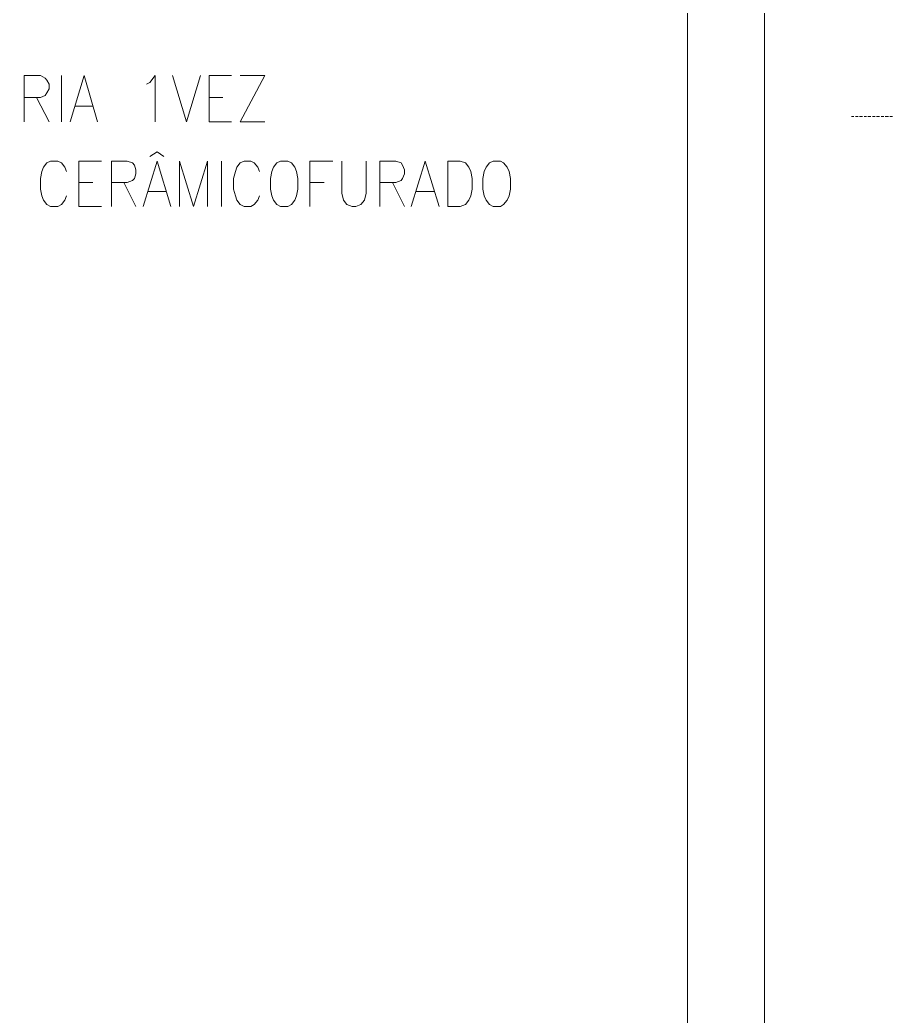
# Model space of a CAD drawing. Header units: millimetres. Extents: x 2928 to 3112, y 1220 to 1280.
# Drawn here: x 3071.803 to 3075.62, y 1259.775 to 1264.129 of the extents above; entities that cross this region are included whole.
import ezdxf

# ---------------------------------------------------------------- set-up
doc = ezdxf.new("R2010")
doc.units = ezdxf.units.MM

msp = doc.modelspace()

# ---------------------------------------------------------------- linework, layer by layer
at = {"color": 7, "linetype": 'Continuous', "lineweight": 20, "true_color": 0x000007}
for points in [[(3050.32489, 1258.80136), (3049.20514, 1258.80136), (3049.20514, 1278.52352), (3074.72122, 1278.52352), (3074.72122, 1258.80136), (3060.82607, 1258.80136)], [(3071.82178, 1263.68394), (3071.82178, 1263.88573), (3071.8929, 1263.88573), (3071.91275, 1263.87415), (3071.92102, 1263.86588), (3071.93094, 1263.84768), (3071.93094, 1263.82784), (3071.92102, 1263.80964), (3071.91275, 1263.79806), (3071.8929, 1263.78979), (3071.82178, 1263.78979)], [(3071.98387, 1263.88573), (3071.98387, 1263.68394), (3071.98387, 1263.68394)], [(3072.02191, 1263.68394), (3072.08311, 1263.88573), (3072.14265, 1263.68394)], [(3072.35602, 1263.84768), (3072.3709, 1263.85595), (3072.39406, 1263.88573), (3072.39406, 1263.68394)], [(3072.47014, 1263.88573), (3072.53134, 1263.68394), (3072.59254, 1263.88573)], [(3072.63058, 1263.68394), (3072.63058, 1263.88573), (3072.72817, 1263.88573)], [(3072.87372, 1263.68394), (3072.76621, 1263.68394), (3072.87372, 1263.88573), (3072.76621, 1263.88573)], [(3071.87471, 1263.78979), (3071.93094, 1263.68394), (3071.93094, 1263.68394)], [(3072.63058, 1263.78979), (3072.69012, 1263.78979), (3072.69012, 1263.78979)], [(3072.04507, 1263.75175), (3072.12115, 1263.75175), (3072.12115, 1263.75175)], [(3072.63058, 1263.68394), (3072.72817, 1263.68394), (3072.72817, 1263.68394)], [(3072.3709, 1263.53177), (3072.40233, 1263.55162), (3072.4321, 1263.53177)], [(3072.00703, 1263.46561), (3071.99876, 1263.48546), (3071.98387, 1263.50365), (3071.96899, 1263.51192), (3071.93591, 1263.51192), (3071.92102, 1263.50365), (3071.90613, 1263.48546), (3071.89786, 1263.46561), (3071.8929, 1263.43584), (3071.8929, 1263.38953), (3071.89786, 1263.35976), (3071.90613, 1263.34156), (3071.92102, 1263.32172), (3071.93591, 1263.31345), (3071.96899, 1263.31345), (3071.98387, 1263.32172), (3071.99876, 1263.34156), (3072.00703, 1263.35976)], [(3072.05996, 1263.31345), (3072.05996, 1263.51192), (3072.15919, 1263.51192)], [(3072.20385, 1263.31345), (3072.20385, 1263.51192), (3072.27167, 1263.51192), (3072.29482, 1263.50365), (3072.30309, 1263.49373), (3072.30971, 1263.47388), (3072.30971, 1263.45569), (3072.30309, 1263.43584), (3072.29482, 1263.42757), (3072.27167, 1263.41765), (3072.20385, 1263.41765)], [(3072.34113, 1263.31345), (3072.40233, 1263.51192), (3072.46187, 1263.31345)], [(3072.49992, 1263.31345), (3072.49992, 1263.51192), (3072.56111, 1263.31345), (3072.62231, 1263.51192), (3072.62231, 1263.31345)], [(3072.68351, 1263.51192), (3072.68351, 1263.31345), (3072.68351, 1263.31345)], [(3072.85056, 1263.46561), (3072.84229, 1263.48546), (3072.82741, 1263.50365), (3072.81252, 1263.51192), (3072.78275, 1263.51192), (3072.76621, 1263.50365), (3072.75132, 1263.48546), (3072.74471, 1263.46561), (3072.73644, 1263.43584), (3072.73644, 1263.38953), (3072.74471, 1263.35976), (3072.75132, 1263.34156), (3072.76621, 1263.32172), (3072.78275, 1263.31345), (3072.81252, 1263.31345), (3072.82741, 1263.32172), (3072.84229, 1263.34156), (3072.85056, 1263.35976)], [(3073.07054, 1263.31345), (3073.07054, 1263.51192), (3073.17144, 1263.51192)], [(3073.20948, 1263.51192), (3073.20948, 1263.37133), (3073.21775, 1263.34156), (3073.23263, 1263.32172), (3073.25579, 1263.31345), (3073.27067, 1263.31345), (3073.29383, 1263.32172), (3073.30872, 1263.34156), (3073.31699, 1263.37133), (3073.31699, 1263.51192)], [(3073.37653, 1263.31345), (3073.37653, 1263.51192), (3073.446, 1263.51192), (3073.46915, 1263.50365), (3073.47577, 1263.49373), (3073.48404, 1263.47388), (3073.48404, 1263.45569), (3073.47577, 1263.43584), (3073.46915, 1263.42757), (3073.446, 1263.41765), (3073.37653, 1263.41765)], [(3073.51381, 1263.31345), (3073.57501, 1263.51192), (3073.63621, 1263.31345)], [(3072.05996, 1263.41765), (3072.12115, 1263.41765), (3072.12115, 1263.41765)], [(3072.25678, 1263.41765), (3072.30971, 1263.31345), (3072.30971, 1263.31345)], [(3073.07054, 1263.41765), (3073.13339, 1263.41765), (3073.13339, 1263.41765)], [(3073.43111, 1263.41765), (3073.48404, 1263.31345), (3073.48404, 1263.31345)], [(3072.36429, 1263.3796), (3072.44037, 1263.3796), (3072.44037, 1263.3796)], [(3073.53697, 1263.3796), (3073.61305, 1263.3796), (3073.61305, 1263.3796)], [(3072.05996, 1263.31345), (3072.15919, 1263.31345), (3072.15919, 1263.31345)]]:
    msp.add_lwpolyline(points, dxfattribs=at)
at = {"color": 7, "linetype": 'Continuous', "lineweight": 9, "true_color": 0x000007}
msp.add_lwpolyline([(3076.18335, 1258.80136), (3075.05864, 1258.80136), (3075.05864, 1278.52352), (3094.76095, 1278.52352), (3094.76095, 1258.80136), (3086.68287, 1258.80136)], dxfattribs=at)
at = {"color": 252, "linetype": 'Continuous', "lineweight": 13, "true_color": 0x989898}
for points in [[(3075.43905, 1263.70709), (3075.44898, 1263.70709), (3075.44898, 1263.70709)], [(3075.45559, 1263.70709), (3075.46717, 1263.70709), (3075.46717, 1263.70709)], [(3075.47379, 1263.70709), (3075.48702, 1263.70709), (3075.48702, 1263.70709)], [(3075.49363, 1263.70709), (3075.50356, 1263.70709), (3075.50356, 1263.70709)], [(3075.51017, 1263.70709), (3075.52341, 1263.70709), (3075.52341, 1263.70709)], [(3075.53002, 1263.70709), (3075.5416, 1263.70709), (3075.5416, 1263.70709)], [(3075.54822, 1263.70709), (3075.56145, 1263.70709), (3075.56145, 1263.70709)], [(3075.56806, 1263.70709), (3075.57964, 1263.70709), (3075.57964, 1263.70709)], [(3075.58626, 1263.70709), (3075.59949, 1263.70709), (3075.59949, 1263.70709)], [(3075.60611, 1263.70709), (3075.61768, 1263.70709), (3075.61768, 1263.70709)]]:
    msp.add_lwpolyline(points, dxfattribs=at)
at = {"color": 7, "linetype": 'Continuous', "lineweight": 20, "true_color": 0x000007}
for points in [[(3072.94153, 1263.51192), (3072.92664, 1263.50365), (3072.91176, 1263.48546), (3072.90349, 1263.46561), (3072.89853, 1263.43584), (3072.89853, 1263.38953), (3072.90349, 1263.35976), (3072.91176, 1263.34156), (3072.92664, 1263.32172), (3072.94153, 1263.31345), (3072.97461, 1263.31345), (3072.9895, 1263.32172), (3073.00438, 1263.34156), (3073.01265, 1263.35976), (3073.01761, 1263.38953), (3073.01761, 1263.43584), (3073.01265, 1263.46561), (3073.00438, 1263.48546), (3072.9895, 1263.50365), (3072.97461, 1263.51192)], [(3073.67425, 1263.31345), (3073.67425, 1263.51192), (3073.72718, 1263.51192), (3073.75033, 1263.50365), (3073.76522, 1263.48546), (3073.77349, 1263.46561), (3073.7801, 1263.43584), (3073.7801, 1263.38953), (3073.77349, 1263.35976), (3073.76522, 1263.34156), (3073.75033, 1263.32172), (3073.72718, 1263.31345)], [(3073.87107, 1263.51192), (3073.85619, 1263.50365), (3073.8413, 1263.48546), (3073.83303, 1263.46561), (3073.82641, 1263.43584), (3073.82641, 1263.38953), (3073.83303, 1263.35976), (3073.8413, 1263.34156), (3073.85619, 1263.32172), (3073.87107, 1263.31345), (3073.90415, 1263.31345), (3073.91738, 1263.32172), (3073.93227, 1263.34156), (3073.94219, 1263.35976), (3073.94716, 1263.38953), (3073.94716, 1263.43584), (3073.94219, 1263.46561), (3073.93227, 1263.48546), (3073.91738, 1263.50365), (3073.90415, 1263.51192)]]:
    msp.add_lwpolyline(points, close=True, dxfattribs=at)

doc.saveas('drawing.dxf')
